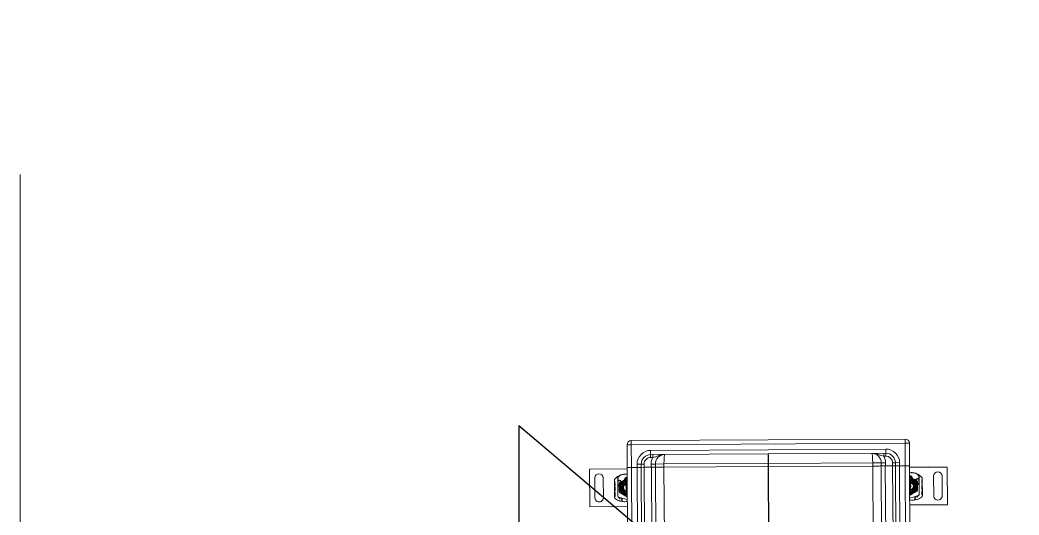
# Model space of a CAD drawing. Header units: millimetres. Extents: x -34838 to 729576, y -214038 to 121482.
# Drawn here: x 610180 to 611241, y -48853 to -48326 of the extents above; entities that cross this region are included whole.
import ezdxf
from ezdxf.enums import TextEntityAlignment as Align

# ---------------------------------------------------------------- set-up
doc = ezdxf.new("R2010")
doc.units = ezdxf.units.MM
doc.header["$MEASUREMENT"] = 0
doc.linetypes.add('ШТРИХОВА 1_2', pattern=[1300, 750, -550])
doc.linetypes.add('Штрихпунктирная', pattern=[1340.555525, 705.555534, -352.777767, 0, -282.222223])
for name, color, linetype, lineweight in [('Obrys', 7, 'Continuous', 18), ('S-Prof__Обладнання__Обладнання для водопостачання та каналізації', 130, 'Continuous', 5), ('А _ ОСІ КООРДИНАЦІЙНІ.3D_Ном._пера__105', 7, 'Continuous', 13), ('А _ ОСІ КООРДИНАЦІЙНІ.3D_Ном._пера__25', 7, 'Continuous', 0)]:
    doc.layers.add(name, color=color, linetype=linetype, lineweight=lineweight)
doc.layers.add('А _ ОСІ КООРДИНАЦІЙНІ.3D', color=7, linetype='Continuous')
doc.styles.add('СГЕНЕРИР_СТИЛЬ_1', font='Arial.ttf')

# ---------------------------------------------------------------- blocks, each defined once
blk = doc.blocks.new('Стандартный Маркер Сетки')
at = {"layer": 'А _ ОСІ КООРДИНАЦІЙНІ.3D_Ном._пера__105', "color": 7, "linetype": 'Штрихпунктирная', "lineweight": 13}
blk.add_line((500, 0), (18399.2, 0), dxfattribs=at)
at = {"layer": 'А _ ОСІ КООРДИНАЦІЙНІ.3D_Ном._пера__25', "color": 7, "lineweight": 0, "style": 'СГЕНЕРИР_СТИЛЬ_1'}
blk.add_attdef('AC_MarkerText_1', text='', height=700, rotation=90, dxfattribs=at).set_placement((19899.2, 40), align=Align.MIDDLE_CENTER)
blk = doc.blocks.new('AUDIT_I_200716151807-1040')
at = {"layer": 'Obrys'}
for centre, radius, start, end in [((1647.2, -11377.4), 5, 157.9445, 163.1163), ((1656.1, -11382.3), 5.55, 87.7076, 90), ((1656.1, -11382.3), 5.05, 87.7076, 90), ((1666.7, -11374.1), 0.3, 340.0686, 24.2911), ((1668, -11375.6), 1, 198.7302, 231.3988), ((2573.6, -11375.6), 1, 308.6012, 341.2698), ((2575, -11374.1), 0.3, 155.7089, 199.9314), ((2585.5, -11382.3), 5.55, 90, 92.2924), ((2585.5, -11382.3), 5.05, 90, 92.2924), ((2594.4, -11377.4), 5, 16.8837, 22.0555), ((1646.9, -11380.6), 0.5, 90, 118.955), ((1648.9, -11380.6), 0.5, 61.045, 90), ((2592.8, -11380.6), 0.5, 90, 118.955), ((2594.7, -11380.6), 0.5, 61.045, 90), ((1646.9, -11684.1), 0.5, 241.045, 270), ((1648.9, -11684.1), 0.5, 270, 298.955), ((2592.8, -11684.1), 0.5, 241.045, 270), ((2594.7, -11684.1), 0.5, 270, 298.955), ((1647.2, -11687.3), 5, 196.8837, 202.0555), ((1656.1, -11682.3), 5.05, 270, 272.2924), ((1656.1, -11682.3), 5.55, 270, 272.2924), ((1666.7, -11690.5), 0.3, 335.7089, 19.9314), ((1668, -11689.1), 1, 128.6012, 161.2698), ((2573.6, -11689.1), 1, 18.7302, 51.3988), ((2575, -11690.5), 0.3, 160.0686, 204.2911), ((2585.5, -11682.3), 5.05, 267.7076, 270), ((2585.5, -11682.3), 5.55, 267.7076, 270), ((2594.4, -11687.3), 5, 337.9445, 343.1163)]:
    blk.add_arc(centre, radius, start, end, dxfattribs=at)
for centre, major_axis, ratio, start_param, end_param in [((1660.9, -11378.7), (0.68, 1.13), 0.865496, 4.64047, 5.024928), ((1658.9, -11382.1), (-2.76, 2.81), 0.948675, 4.712185, 4.722398), ((1631.1, -11532.3), (10, 0), 0.026147, 1.570796, 3.141593), ((1631.1, -11532.3), (-10, 0), 0.026147, 0, 1.570796), ((2035.6, -11531.7), (4.5, -0.03), 0.08689, 4.747797, 6.283185), ((2035.6, -11533), (4.5, 0.03), 0.08689, 0, 1.535389), ((2206.6, -11531.7), (-4.5, -0.03), 0.08689, 0, 1.535389), ((2206.6, -11533), (-4.5, 0.03), 0.08689, 4.747797, 6.283185), ((2611.1, -11532.3), (-10, 0), 0.026147, 3.141593, 4.712389), ((2611.1, -11532.3), (-10, 0), 0.026147, 1.570796, 3.141593), ((2580.7, -11686), (0.68, 1.13), 0.865496, 1.498877, 1.883336), ((2582.8, -11682.6), (-2.76, 2.81), 0.948675, 1.570592, 1.580806)]:
    blk.add_ellipse(centre, major_axis=major_axis, ratio=ratio, start_param=start_param, end_param=end_param, dxfattribs=at)
at = {"layer": 'Obrys', "extrusion": (0, 0, -1)}
for centre, major_axis, ratio, start_param, end_param in [((2580.7, -11378.7), (-0.68, 1.13), 0.865496, 4.64047, 5.024928), ((2582.8, -11382.1), (2.76, 2.81), 0.948675, 4.712185, 4.722398), ((1658.9, -11682.6), (2.76, 2.81), 0.948675, 1.570592, 1.580806), ((1660.9, -11686), (-0.68, 1.13), 0.865496, 1.498877, 1.883336)]:
    blk.add_ellipse(centre, major_axis=major_axis, ratio=ratio, start_param=start_param, end_param=end_param, dxfattribs=at)
blk = doc.blocks.new('Трап широкий')
for p, q in [((445.8, 147.5), (446, 187.5)), ((446, 187.5), (486, 187.3)), ((476.5, 181.9), (455.5, 182)), ((486, 187.3), (485.8, 147.3)), ((455.5, 173), (476.5, 172.9)), ((455.6, 161), (473.8, 160.9)), ((456.6, 161), (456.6, 160.5)), ((456.6, 161), (456.6, 160.5)), ((458.7, 160.5), (456.6, 160.5)), ((457.5, 161), (457.5, 160.5)), ((457.5, 161), (457.5, 160.5)), ((457.6, 161), (457.6, 160.5)), ((457.8, 161), (457.8, 160.5)), ((458.7, 161), (458.7, 160.5)), ((460.8, 160.5), (458.7, 160.5)), ((459.6, 161), (459.6, 160.5)), ((459.9, 161), (459.9, 160.5)), ((459.9, 161), (459.9, 160.5)), ((459.9, 161), (459.9, 160.5)), ((460.9, 161), (460.8, 160.5)), ((460.9, 161), (460.8, 160.5)), ((462.6, 161), (462.6, 160.5)), ((466.7, 160.4), (462.6, 160.5)), ((463.5, 161), (463.5, 160.5)), ((465.9, 160.9), (465.9, 160.4)), ((466, 160.9), (466, 160.4)), ((466.7, 160.9), (466.7, 160.4)), ((466.7, 160.9), (466.7, 160.4)), ((466.7, 160.4), (466.7, 160.4)), ((468.4, 160.9), (468.4, 160.4)), ((472.9, 160.4), (468.4, 160.4)), ((469.3, 160.9), (469.3, 160.4)), ((472, 160.9), (472, 160.4)), ((472.9, 160.9), (472.9, 160.4)), ((487.3, 147.3), (0.8, 150)), ((453.1, 147.5), (454.8, 153.6)), ((454.8, 153.9), (455, 154.3)), ((455, 155.8), (455.2, 156.3)), ((455.6, 156.1), (455, 154.3)), ((456.6, 147.5), (461.2, 155.5)), ((466.6, 157.4), (457, 157.5)), ((457, 157.4), (466.6, 157.4)), ((461.2, 155.5), (470.5, 155.4)), ((461.3, 152.8), (465.6, 153)), ((465.7, 152.5), (461.3, 152.3)), ((465.9, 153), (468.4, 153)), ((468.4, 152.5), (465.9, 152.5)), ((466.6, 157.4), (467.2, 157.4)), ((472.6, 157.4), (466.6, 157.4)), ((467.2, 157.4), (472.1, 157.3)), ((468.4, 153), (468.5, 153)), ((468.4, 152.5), (468.5, 152.5)), ((468.9, 152.5), (469.5, 152.9)), ((469.5, 152.4), (468.9, 152.5)), ((469.2, 150.5), (473.6, 154.9)), ((470.1, 152.4), (469.5, 152.4)), ((470.5, 155.4), (475.1, 147.4)), ((473, 155), (470.8, 152.7)), ((472.1, 157.3), (474.7, 157.3)), ((477.8, 157.4), (472.6, 157.4)), ((473.1, 149.6), (475, 149.6)), ((475, 149.1), (473.1, 149.1)), ((0.8, 145.3), (487.3, 142.6)), ((487.3, 136.6), (0.8, 139.3)), ((469.7, 148.4), (462, 148.4)), ((487.3, 142.8), (487.3, 147.3)), ((511.3, 147.2), (487.3, 147.3)), ((487.3, 136.8), (487.3, 142.8)), ((487.3, 142.8), (511.3, 142.7)), ((509.7, -148.3), (511.3, 142.7)), ((511.3, 147.2), (511.3, 142.7)), ((515.8, 142.6), (511.3, 142.7)), ((515.8, 142.6), (514.2, -148.4)), ((0.7, 135), (487.2, 132.3)), ((0.7, 132.1), (487.2, 129.4)), ((487.3, 136.8), (487.2, 132.3)), ((490.7, 132.3), (487.2, 132.3)), ((487.2, 132.3), (487.2, 129.3)), ((487.2, 121.8), (487.2, 129.3)), ((487.2, 129.3), (490.7, 129.3)), ((487.3, 136.8), (490.8, 136.8)), ((490.8, 136.8), (490.7, 132.3)), ((490.7, 132.3), (490.7, 129.3)), ((487.2, 121.6), (0.7, 124.3)), ((0.7, 120), (487.2, 117.3)), ((487.2, 117.3), (487.2, 121.8)), ((490.7, 121.8), (487.2, 121.8)), ((487.2, 117.3), (490.7, 117.3)), ((490.7, 117.3), (490.6, 108.2)), ((490.7, 117.3), (490.7, 121.8)), ((500.7, 122.2), (497.7, 122.2)), ((497.7, 122.2), (497.7, 119.9)), ((500.7, 119.9), (497.7, 119.9)), ((499.3, -127.8), (500.7, 122.2)), ((505.2, 122.2), (500.7, 122.2)), ((505.2, 122.2), (503.8, -127.8)), ((0.6, 110.9), (487.1, 108.2)), ((486.5, -2.4), (487.1, 108.2)), ((487.1, 113.6), (487.1, 108.2)), ((487.1, 108.2), (490.6, 108.2)), ((490.6, 108.2), (490, -2.5)), ((486.5, -2.4), (85.3, -0.2)), ((85.3, -0.7), (486.5, -3)), ((486.5, -3), (485.9, -113.6)), ((486.5, -3), (486.5, -2.4)), ((486.5, -2.4), (490, -2.5)), ((490, -3), (486.5, -3)), ((489.4, -113.6), (490, -3)), ((490, -2.5), (490, -3)), ((485.9, -113.6), (-0.6, -110.9)), ((485.8, -119), (485.9, -113.6)), ((485.9, -113.6), (489.4, -113.6)), ((489.3, -122.7), (489.4, -113.6)), ((485.8, -122.7), (-0.7, -120)), ((-0.7, -124.3), (485.8, -127)), ((485.8, -122.7), (485.8, -127.2)), ((485.8, -122.7), (489.3, -122.7)), ((485.8, -127.2), (485.8, -134.7)), ((489.3, -127.2), (485.8, -127.2)), ((489.3, -122.7), (489.3, -127.2)), ((499.3, -125.5), (496.3, -125.5)), ((496.3, -127.8), (496.3, -125.5)), ((485.8, -134.8), (-0.7, -132.1)), ((485.7, -137.7), (-0.7, -135)), ((485.7, -137.7), (485.8, -134.7)), ((485.7, -137.7), (485.7, -142.2)), ((485.7, -137.7), (489.2, -137.7)), ((485.8, -134.7), (489.3, -134.7)), ((489.2, -137.7), (489.3, -134.7)), ((489.2, -137.7), (489.2, -142.2)), ((499.3, -127.8), (496.3, -127.8)), ((499.3, -127.8), (503.8, -127.8)), ((-0.8, -139.3), (485.7, -142)), ((485.7, -148), (-0.8, -145.3)), ((485.7, -142.2), (485.7, -148.2)), ((489.2, -142.2), (485.7, -142.2)), ((485.7, -152.7), (485.7, -148.2)), ((509.7, -148.3), (485.7, -148.2)), ((509.7, -148.3), (509.7, -152.8)), ((509.7, -148.3), (514.2, -148.4)), ((-0.8, -150), (485.7, -152.7)), ((444.2, -152.5), (443.9, -192.5)), ((451.4, -152.5), (453, -158.7)), ((453.1, -158.9), (453.3, -159.4)), ((454.9, -152.5), (459.5, -160.6)), ((459.5, -157.9), (463.9, -158.1)), ((463.9, -157.6), (459.6, -157.4)), ((468, -153.6), (460.3, -153.6)), ((466.7, -157.6), (464.1, -157.6)), ((464.1, -158.1), (466.7, -158.1)), ((466.7, -157.6), (466.7, -157.6)), ((466.7, -158.1), (466.8, -158.1)), ((467.8, -157.6), (467.2, -157.6)), ((467.2, -157.6), (467.8, -158.1)), ((467.5, -155.7), (471.9, -160.1)), ((468.3, -157.6), (467.8, -157.6)), ((468.7, -160.6), (473.4, -152.6)), ((471.3, -160.2), (469, -157.9)), ((473.3, -154.4), (471.4, -154.4)), ((471.4, -154.9), (473.3, -154.9)), ((483.9, -192.7), (484.2, -152.7)), ((485.7, -152.7), (509.7, -152.8)), ((453.8, -161.1), (453.3, -159.4)), ((453.3, -160.8), (453.5, -161.3)), ((453.8, -166), (472, -166.2)), ((454.8, -166), (454.8, -165.5)), ((456.9, -165.5), (454.8, -165.5)), ((454.8, -166), (454.8, -165.5)), ((464.8, -162.6), (455.2, -162.5)), ((455.3, -162.5), (464.8, -162.5)), ((455.7, -166), (455.7, -165.5)), ((455.7, -166), (455.7, -165.5)), ((455.8, -166), (455.8, -165.5)), ((456, -166), (456, -165.5)), ((456.9, -166), (456.9, -165.5)), ((459, -165.6), (456.9, -165.5)), ((457.8, -166.1), (457.8, -165.6)), ((458.1, -166.1), (458.1, -165.6)), ((458.1, -166.1), (458.1, -165.6)), ((458.1, -166.1), (458.1, -165.6)), ((459, -166.1), (459, -165.6)), ((459, -166.1), (459, -165.6)), ((459.5, -160.6), (468.7, -160.6)), ((464.9, -165.6), (460.8, -165.6)), ((460.8, -166.1), (460.8, -165.6)), ((461.7, -166.1), (461.7, -165.6)), ((464.1, -166.1), (464.1, -165.6)), ((464.2, -166.1), (464.2, -165.6)), ((464.8, -162.5), (465.5, -162.5)), ((470.8, -162.7), (464.8, -162.6)), ((464.9, -165.6), (464.9, -165.6)), ((464.9, -166.1), (464.9, -165.6)), ((464.9, -166.1), (464.9, -165.6)), ((465.5, -162.5), (470.3, -162.6)), ((466.5, -166.1), (466.6, -165.6)), ((471.1, -165.7), (466.6, -165.6)), ((467.5, -166.1), (467.5, -165.6)), ((470.1, -166.2), (470.2, -165.7)), ((470.3, -162.6), (472.9, -162.6)), ((476, -162.7), (470.8, -162.7)), ((471.1, -166.2), (471.1, -165.7)), ((453.5, -178), (474.5, -178.1)), ((474.5, -187.1), (453.5, -187)), ((443.9, -192.5), (483.9, -192.7))]:
    blk.add_line(p, q)
for centre, major_axis, ratio, start_param, end_param in [((455.5, 177.5), (3.19, -3.18), 1, 2.349024, 5.490617), ((476.5, 177.4), (3.19, -3.18), 1, 5.490617, 8.632209), ((474, 147.4), (16.9, -16.8), 1, 3.364274, 3.578007), ((455.6, 159), (1.42, -1.41), 1, 2.351862, 3.364274), ((473.8, 158.9), (1.41, 1.42), 1, 0.082065, 0.781066), ((466, 149.8), (9.92, -9.88), 1, 1.105193, 1.652861), ((472.9, 150), (15.6, -15.5), 1, 3.818069, 4.04133), ((452, 152.3), (0.708, -0.706), 1, 1.894335, 3.818069), ((453.3, 154.9), (1.24, -1.24), 1, 3.578007, 7.543057), ((453.3, 154.9), (1.38, -1.38), 1, 5.035928, 6.164335), ((474, 147.4), (14.8, 14.8), 0.999986, 1.915245, 1.94575), ((453.2, 154.9), (1.34, 1.34), 1, -1.119472, -0.444701), ((457, 155.4), (1.49, -1.48), 1, 2.351862, 3.486046), ((457, 155.4), (1.41, 1.42), 1, 0.778228, 1.925065), ((457.5, 155.4), (1.42, -1.41), 1, 2.349024, 3.592917), ((465.8, 147.4), (5.52, -5.51), 1, 0.778228, 3.91982), ((465.8, 147.4), (5.42, -5.4), 1, 0.778228, 3.91982), ((465.8, 147.4), (4.91, -4.9), 1, 0.778228, 3.91982), ((461.3, 151.3), (1.06, 1.06), 1, 0.818238, 2.616049), ((465.8, 147.4), (4.24, 4.25), 1, -0.792569, 2.349024), ((461.3, 151.3), (0.708, -0.706), 1, 2.389035, 4.187368), ((465.8, 147.4), (3.53, 3.54), 1, -0.792569, 2.349024), ((465.8, 147.4), (3.54, -3.53), 1, 0.979586, 3.718463), ((465.8, 147.4), (2.96, 2.97), 1, -0.792569, 2.349024), ((465.8, 147.4), (2.82, 2.83), 1, -0.539888, 2.096344), ((465.8, 147.4), (1.06, 1.06), 1, -0.792569, 2.349024), ((465.8, 147.4), (0.992, -0.988), 1, 0.778228, 3.91982), ((465.8, 147.4), (3.57, 3.58), 1, 0.047715, 0.778228), ((466.6, 154.5), (2.05, -2.05), 1, 0.942386, 2.349024), ((466.5, 154.4), (2.12, 2.12), 1, -0.625573, 0.781066), ((472.4, 147.3), (3.19, -3.18), 1, 3.392651, 3.89959), ((461.6, 153.6), (5.67, -5.65), 1, 0.251059, 0.945224), ((472.4, 147.3), (3.19, -3.18), 0.999998, 3.13764, 3.392652), ((465.8, 147.4), (3.58, -3.57), 1, 0.778228, 1.618511), ((461.6, 153.7), (5.58, 5.6), 1, -0.879565, -0.62841), ((470.1, 153.4), (0.706, 0.708), 1, 3.91982, 4.705598), ((474, 147.4), (2.12, 2.12), 1, -0.792569, 2.349024), ((474, 147.4), (1.76, 1.77), 1, -0.792569, 2.349024), ((474, 147.4), (1.42, -1.41), 1, 2.854385, 3.91982), ((472.1, 156), (0.972, -0.969), 1, 6.276395, 8.632209), ((472.5, 155.9), (1.06, -1.06), 1, 6.279233, 8.635047), ((474.7, 152.3), (3.53, 3.54), 1, -0.407628, 0.778228), ((474, 147.4), (1.42, -1.41), 1, 0.778228, 1.843663), ((465.1, 149.4), (10.6, 10.6), 1, -0.817806, -0.465603), ((474.1, 149.2), (4.24, 4.25), 1, -1.096077, -0.817806), ((465.8, 147.4), (3.54, -3.53), 1, 3.718463, 3.91982), ((465.8, 147.4), (3.53, 3.54), 1, -0.792569, -0.591211), ((511.3, 142.7), (3.19, -3.18), 1, 0.778228, 2.349024), ((490.7, 122.3), (7.06, 7.08), 1, -0.792569, 0.778228), ((490.7, 122.3), (4.96, -4.94), 1, 0.778228, 2.349024), ((490.7, 122.3), (10.2, 10.3), 1, -0.792569, 0.778228), ((490.6, 107.3), (10.2, 10.3), 1, 0.274426, 0.778228), ((490.6, 107.3), (7.06, 7.08), 1, -0.792569, 0.778228), ((490.6, 107.3), (10, -0.06), 0.087156, 0, 1.570796), ((489.4, -112.7), (7.08, -7.06), 1, 5.490617, 7.061413), ((489.4, -112.7), (10, -0.06), 0.087156, -1.570796, 0), ((489.4, -112.7), (10.3, -10.2), 1, 5.490617, 5.994419), ((489.3, -127.7), (10.3, -10.2), 1, 5.490617, 7.061413), ((489.3, -127.7), (7.08, -7.06), 1, 5.490617, 7.061413), ((489.3, -127.7), (4.94, 4.96), 1, 3.91982, 5.490617), ((509.7, -148.3), (3.19, -3.18), 1, 5.490617, 7.061413), ((471.2, -155.3), (15.5, 15.6), 1, 2.227514, 2.450775), ((450.3, -157.3), (0.706, 0.708), 1, 2.450775, 4.374509), ((451.5, -159.9), (1.24, 1.24), 1, -1.274213, 2.690837), ((451.6, -160), (1.38, -1.38), 1, 1.675306, 2.803713), ((464.2, -152.6), (5.52, -5.51), 1, 3.91982, 7.061413), ((464.2, -152.6), (5.42, -5.4), 1, 3.91982, 7.061413), ((464.2, -152.6), (4.91, -4.9), 1, 3.91982, 7.061413), ((459.6, -156.4), (1.06, -1.06), 1, 3.652796, 5.450606), ((464.2, -152.6), (4.25, -4.24), 1, 3.91982, 7.061413), ((459.6, -156.4), (0.708, -0.706), 1, 3.652273, 5.450606), ((464.2, -152.6), (3.54, -3.53), 1, 3.91982, 7.061413), ((464.2, -152.6), (3.54, -3.53), 1, 3.91982, 4.121178), ((464.2, -152.6), (3.54, -3.53), 1, 4.121178, 6.860055), ((464.2, -152.6), (2.96, 2.97), 1, 2.349024, 5.490617), ((464.2, -152.6), (2.83, -2.82), 1, 4.172501, 6.808733), ((464.2, -152.6), (1.06, -1.06), 1, 3.91982, 7.061413), ((464.2, -152.6), (0.988, 0.992), 1, 2.349024, 5.490617), ((464.2, -152.6), (3.58, -3.57), 1, 5.490617, 6.22113), ((470.7, -152.5), (3.19, -3.18), 1, 3.940051, 4.44699), ((459.9, -158.7), (5.65, 5.67), 1, -0.959565, -0.265399), ((470.7, -152.5), (3.18, 3.19), 1, 2.876193, 3.131205), ((464.2, -152.6), (3.57, 3.58), 1, 4.650334, 5.490617), ((459.9, -158.8), (5.6, -5.58), 1, 0.61407, 0.865224), ((468.3, -158.6), (0.708, -0.706), 1, 1.563246, 2.349024), ((464.2, -152.6), (3.54, -3.53), 1, 0.57687, 0.778228), ((472.4, -152.6), (2.12, -2.12), 1, 3.91982, 7.061413), ((472.4, -152.6), (1.77, -1.76), 1, 3.91982, 7.061413), ((472.4, -152.6), (1.41, 1.42), 1, 2.349024, 3.41446), ((472.4, -152.6), (1.41, 1.42), 1, 4.425181, 5.490617), ((463.4, -154.6), (10.6, -10.6), 1, 0.451263, 0.803465), ((472.4, -154.4), (4.25, -4.24), 1, 0.803465, 1.081736), ((472.4, -152.6), (16.8, 16.9), 1, 2.690837, 2.90457), ((453.8, -164), (1.41, 1.42), 1, 2.90457, 3.916982), ((472.4, -152.6), (14.8, 14.8), 0.99998, 2.752286, 2.782792), ((451.5, -160), (1.34, 1.34), 1, -1.140437, -0.465665), ((455.3, -160.4), (1.48, 1.49), 1, 2.782799, 3.916982), ((455.3, -160.5), (1.41, 1.42), 1, 2.772983, 3.91982), ((455.7, -160.5), (1.42, -1.41), 1, 4.246724, 5.490617), ((464.8, -159.6), (2.05, -2.05), 1, 5.490617, 6.897255), ((464.8, -159.6), (2.12, -2.12), 1, 5.487779, 6.894417), ((470.3, -161.2), (0.969, 0.972), 1, 3.919821, 6.275635), ((470.8, -161.2), (1.06, -1.06), 1, 5.487779, 7.843594), ((472, -164.2), (1.41, 1.42), 1, 3.916982, 4.615984), ((473, -157.6), (3.54, -3.53), 1, 5.490617, 6.676473), ((464.4, -154.9), (9.88, 9.92), 1, 4.615984, 5.163652), ((453.5, -182.5), (3.19, -3.18), 1, 2.349024, 5.490617), ((474.5, -182.6), (3.19, -3.18), 1, 5.490617, 8.632209)]:
    blk.add_ellipse(centre, major_axis=major_axis, ratio=ratio, start_param=start_param, end_param=end_param)
for points, knots in [([(451, 152.4), (451, 152.4), (451, 152.4), (451, 152.6), (451.1, 152.7), (451.4, 152.8)], [-0.05151133, -0.05151133, -0.05151133, -0.05151133, -0.05126221, -0.05126221, -0.00001736, -0.00001736, -0.00001736, -0.00001736]), ([(452.4, 153.2), (452.5, 153.1), (452.6, 153.1), (453, 153), (453.2, 153), (453.5, 153), (453.7, 153), (453.9, 153.1), (454, 153.1), (454.3, 153.2), (454.4, 153.3), (454.5, 153.4)], [-1.7533506, -1.7533506, -1.7533506, -1.7533506, -1.6908696, -1.6908696, -1.5574964, -1.5574964, -1.4465152, -1.4465152, -1.3614211, -1.3614211, -1.2086509, -1.2086509, -1.2086509, -1.2086509]), ([(453.7, 155.5), (453.7, 155.5), (453.7, 155.5), (453.8, 155.5), (453.9, 155.6), (454.1, 155.6), (454.2, 155.6), (454.4, 155.7), (454.5, 155.7), (454.7, 155.7), (454.7, 155.7), (454.8, 155.7), (454.8, 155.7), (454.8, 155.7)], [-0.0004584, -0.0004584, -0.0004584, -0.0004584, 0, 0, 0.0291314, 0.0291314, 0.0589228, 0.0589228, 0.0992017, 0.0992017, 0.136201, 0.136201, 0.171809, 0.171809, 0.171809, 0.171809]), ([(454.8, 153.6), (454.8, 153.6), (454.8, 153.6), (454.8, 153.7), (454.8, 153.7), (454.8, 153.8)], [-0.08491287, -0.08491287, -0.08491287, -0.08491287, -0.08476972, -0.08476972, 0, 0, 0, 0]), ([(458, 147.5), (458, 148.1), (458.1, 148.6), (458.3, 149.2), (458.7, 150.2), (459.3, 151.1), (460.2, 151.7)], [95.8185759, 95.8185759, 95.8185759, 95.8185759, 96.1545619, 96.1545619, 96.1545619, 96.7427307, 96.7427307, 96.7427307, 96.7427307]), ([(458.6, 147.5), (458.6, 148), (458.7, 148.5), (459, 149), (459.2, 149.5), (459.6, 150.1), (460.1, 150.5)], [0.5953414, 0.5953414, 0.5953414, 0.5953414, 0.7545984, 0.7545984, 0.7545984, 0.9423626, 0.9423626, 0.9423626, 0.9423626]), ([(460.1, 150.5), (460.1, 150.5), (460.1, 150.5), (460, 150.7), (460.1, 150.9), (460.2, 151.3), (460.2, 151.5), (460.4, 151.7), (460.4, 151.7), (460.4, 151.8)], [0, 0, 0, 0, 0.0055623, 0.0055623, 0.0740936, 0.0740936, 0.1354374, 0.1354374, 0.1481916, 0.1481916, 0.1481916, 0.1481916]), ([(460.4, 150.4), (460.3, 150.4), (460.3, 150.4), (460.2, 150.4), (460.1, 150.5), (460.1, 150.5)], [0.00004811, 0.00004811, 0.00004811, 0.00004811, 0.0187128, 0.0187128, 0.03730006, 0.03730006, 0.03730006, 0.03730006]), ([(460.5, 151.9), (460.5, 151.9), (460.4, 151.9), (460.3, 151.8), (460.2, 151.7), (460.2, 151.7)], [-0.04454091, -0.04454091, -0.04454091, -0.04454091, -0.02228535, -0.02228535, -0.00002713, -0.00002713, -0.00002713, -0.00002713]), ([(460.3, 151.1), (460.3, 150.9), (460.3, 150.8), (460.4, 150.6), (460.4, 150.5), (460.4, 150.4)], [0, 0, 0, 0, 0.03525254, 0.03525254, 0.07338193, 0.07338193, 0.07338193, 0.07338193]), ([(460.5, 150.5), (460.5, 150.6), (460.4, 150.7), (460.4, 150.9), (460.4, 151), (460.3, 151)], [0.00007426, 0.00007426, 0.00007426, 0.00007426, 0.03418726, 0.03418726, 0.06833615, 0.06833615, 0.06833615, 0.06833615]), ([(468.5, 153), (468.6, 153), (468.7, 153), (468.9, 153), (469, 153), (469.1, 152.9), (469.3, 152.9), (469.4, 152.9), (469.4, 152.9), (469.5, 152.9), (469.5, 152.9), (469.5, 152.9)], [-0.7393749, -0.7393749, -0.7393749, -0.7393749, -0.7082852, -0.7082852, -0.6895882, -0.6708911, -0.6708911, -0.6337981, -0.6337981, -0.6153592, -0.5969202, -0.5969202, -0.5969202, -0.5969202]), ([(468.9, 152.5), (468.9, 152.5), (468.9, 152.5), (468.9, 152.5), (468.9, 152.5), (468.8, 152.5), (468.8, 152.5), (468.7, 152.5), (468.6, 152.5), (468.6, 152.5), (468.5, 152.5), (468.5, 152.5)], [0.5969202, 0.5969202, 0.5969202, 0.5969202, 0.6153592, 0.6337981, 0.6337981, 0.6708911, 0.6708911, 0.6895882, 0.7082852, 0.7082852, 0.7393749, 0.7393749, 0.7393749, 0.7393749]), ([(479.5, 153.7), (479.6, 153.3), (479.7, 152.8), (479.8, 152.4), (479.9, 151.9), (480, 151.5), (480, 151), (480, 150.8), (480.1, 150.6), (480.1, 150.3), (480.1, 149.9), (480.1, 149.4), (480.1, 149)], [0.7738005, 0.7738005, 0.7738005, 0.7738005, 0.907672, 0.907672, 0.907672, 1.0415435, 1.0415435, 1.0415435, 1.1084793, 1.1084793, 1.1084793, 1.2423508, 1.2423508, 1.2423508, 1.2423508]), ([(487.1, 113.1), (487.1, 113.7), (487.1, 114.2), (487.2, 115.5), (487.2, 116.2), (487.2, 117.1), (487.2, 117.3), (487.2, 117.3)], [0.3625114, 0.3625114, 0.3625114, 0.3625114, 0.5, 0.5, 0.75, 0.75, 1, 1, 1, 1]), ([(497.7, 119.9), (497.9, 119.1), (498.1, 118.1), (498.7, 116.2), (499, 115.3), (499.4, 114.2), (499.7, 113.2), (500, 112.1), (500.4, 110.3), (500.4, 109.7), (500.5, 108.8), (500.6, 108.5), (500.6, 107.9), (500.6, 107.5), (500.6, 107.2)], [0, 0, 0, 0, 0.382561, 0.382561, 0.756879, 0.756879, 0.756879, 1.135319, 1.135319, 1.324539, 1.324539, 1.419149, 1.419149, 1.513759, 1.513759, 1.513759, 1.513759]), ([(496.3, -125.5), (496.5, -124.6), (496.8, -123.6), (497.4, -121.8), (497.7, -120.8), (498.1, -119.8), (498.4, -118.7), (498.7, -117.6), (499.1, -115.9), (499.2, -115.3), (499.3, -114.3), (499.3, -114), (499.4, -113.4), (499.4, -113.1), (499.4, -112.8)], [0, 0, 0, 0, 0.382561, 0.382561, 0.756879, 0.756879, 0.756879, 1.135319, 1.135319, 1.324539, 1.324539, 1.419149, 1.419149, 1.513759, 1.513759, 1.513759, 1.513759]), ([(485.8, -122.7), (485.8, -122.7), (485.8, -122.5), (485.8, -121.6), (485.8, -120.9), (485.9, -119.6), (485.9, -119.1), (485.9, -118.5)], [0, 0, 0, 0, 0.25, 0.25, 0.5, 0.5, 0.6374743, 0.6374743, 0.6374743, 0.6374743]), ([(449.3, -157.4), (449.3, -157.4), (449.3, -157.4), (449.3, -157.5), (449.4, -157.7), (449.6, -157.8)], [-0.05151133, -0.05151133, -0.05151133, -0.05151133, -0.05126221, -0.05126221, -0.00001736, -0.00001736, -0.00001736, -0.00001736]), ([(450.7, -158.2), (450.8, -158.2), (450.9, -158.1), (451.2, -158), (451.4, -158), (451.8, -158), (451.9, -158), (452.2, -158.1), (452.3, -158.1), (452.5, -158.3), (452.7, -158.3), (452.8, -158.4)], [-1.7533506, -1.7533506, -1.7533506, -1.7533506, -1.6908696, -1.6908696, -1.5574964, -1.5574964, -1.4465152, -1.4465152, -1.3614211, -1.3614211, -1.2086509, -1.2086509, -1.2086509, -1.2086509]), ([(453, -158.7), (453, -158.7), (453, -158.7), (453.1, -158.7), (453.1, -158.8), (453.1, -158.8)], [-0.08491287, -0.08491287, -0.08491287, -0.08491287, -0.08476972, -0.08476972, 0, 0, 0, 0]), ([(456.4, -152.5), (456.4, -153.1), (456.5, -153.7), (456.6, -154.3), (457, -155.3), (457.6, -156.1), (458.4, -156.8)], [95.8185759, 95.8185759, 95.8185759, 95.8185759, 96.1545619, 96.1545619, 96.1545619, 96.7427307, 96.7427307, 96.7427307, 96.7427307]), ([(456.9, -152.5), (456.9, -153.1), (457.1, -153.6), (457.3, -154.1), (457.5, -154.6), (457.9, -155.1), (458.4, -155.6)], [0.5953414, 0.5953414, 0.5953414, 0.5953414, 0.7545984, 0.7545984, 0.7545984, 0.9423626, 0.9423626, 0.9423626, 0.9423626]), ([(458.4, -155.6), (458.4, -155.6), (458.4, -155.6), (458.3, -155.8), (458.4, -156), (458.5, -156.4), (458.5, -156.6), (458.7, -156.8), (458.7, -156.8), (458.7, -156.9)], [0, 0, 0, 0, 0.0055623, 0.0055623, 0.0740936, 0.0740936, 0.1354374, 0.1354374, 0.1481916, 0.1481916, 0.1481916, 0.1481916]), ([(458.7, -155.5), (458.6, -155.5), (458.6, -155.5), (458.5, -155.5), (458.4, -155.5), (458.4, -155.6)], [0.00004811, 0.00004811, 0.00004811, 0.00004811, 0.0187128, 0.0187128, 0.03730006, 0.03730006, 0.03730006, 0.03730006]), ([(458.8, -157), (458.7, -157), (458.7, -156.9), (458.6, -156.9), (458.5, -156.8), (458.4, -156.8)], [-0.04454091, -0.04454091, -0.04454091, -0.04454091, -0.02228535, -0.02228535, -0.00002713, -0.00002713, -0.00002713, -0.00002713]), ([(458.6, -156.2), (458.6, -156), (458.6, -155.9), (458.7, -155.7), (458.7, -155.6), (458.7, -155.5)], [0, 0, 0, 0, 0.03525254, 0.03525254, 0.07338193, 0.07338193, 0.07338193, 0.07338193]), ([(458.8, -155.6), (458.8, -155.7), (458.7, -155.8), (458.7, -156), (458.7, -156), (458.6, -156.1)], [0.00007426, 0.00007426, 0.00007426, 0.00007426, 0.03418726, 0.03418726, 0.06833615, 0.06833615, 0.06833615, 0.06833615]), ([(467.2, -157.6), (467.2, -157.6), (467.2, -157.6), (467.2, -157.6), (467.2, -157.6), (467.1, -157.6), (467, -157.6), (467, -157.6), (466.9, -157.6), (466.8, -157.6), (466.8, -157.6), (466.7, -157.6)], [0.5969202, 0.5969202, 0.5969202, 0.5969202, 0.6153592, 0.6337981, 0.6337981, 0.6708911, 0.6708911, 0.6895882, 0.7082852, 0.7082852, 0.7393749, 0.7393749, 0.7393749, 0.7393749]), ([(466.8, -158.1), (466.9, -158.1), (467, -158.1), (467.2, -158.1), (467.3, -158.1), (467.4, -158.1), (467.5, -158.1), (467.6, -158.1), (467.7, -158.1), (467.8, -158.1), (467.8, -158.1), (467.8, -158.1)], [-0.7393749, -0.7393749, -0.7393749, -0.7393749, -0.7082852, -0.7082852, -0.6895882, -0.6708911, -0.6708911, -0.6337981, -0.6337981, -0.6153592, -0.5969202, -0.5969202, -0.5969202, -0.5969202]), ([(477.7, -159.1), (477.9, -158.6), (478, -158.1), (478.1, -157.7), (478.2, -157.2), (478.3, -156.8), (478.3, -156.3), (478.3, -156.1), (478.4, -155.9), (478.4, -155.7), (478.4, -155.2), (478.4, -154.7), (478.4, -154.3)], [0.7738005, 0.7738005, 0.7738005, 0.7738005, 0.907672, 0.907672, 0.907672, 1.0415435, 1.0415435, 1.0415435, 1.1084793, 1.1084793, 1.1084793, 1.2423508, 1.2423508, 1.2423508, 1.2423508]), ([(451.9, -160.5), (451.9, -160.5), (451.9, -160.5), (452, -160.6), (452.1, -160.6), (452.3, -160.6), (452.4, -160.6), (452.6, -160.7), (452.7, -160.7), (452.9, -160.7), (453, -160.7), (453.1, -160.7), (453.1, -160.7), (453.1, -160.7)], [-0.0004584, -0.0004584, -0.0004584, -0.0004584, 0, 0, 0.0291314, 0.0291314, 0.0589228, 0.0589228, 0.0992017, 0.0992017, 0.136201, 0.136201, 0.171809, 0.171809, 0.171809, 0.171809])]:
    blk.add_open_spline(points, degree=3, knots=knots)
for points in [[(451.4, 152.8), (451.4, 152.8), (451.4, 152.8), (451.4, 152.8)], [(454.5, 153.4), (454.5, 153.4), (454.5, 153.4), (454.5, 153.4)], [(454.8, 153.8), (454.8, 153.8), (454.8, 153.9), (454.8, 153.9)], [(454.8, 153.6), (454.8, 153.6), (454.8, 153.6), (454.8, 153.7)], [(460.1, 150.5), (459.2, 149.7), (458.7, 148.6), (458.6, 147.5)], [(460.4, 150.4), (459.6, 149.6), (459.2, 148.5), (459.2, 147.5)], [(460, 152), (459.7, 151.5), (459.8, 150.9), (460.1, 150.5)], [(460.3, 151.1), (460.3, 151.1), (460.3, 151.1), (460.3, 151.1)], [(460.3, 151), (460.3, 151.1), (460.3, 151.1), (460.3, 151.1)], [(460.5, 150.5), (460.5, 150.4), (460.4, 150.4), (460.4, 150.4)], [(460.4, 150.4), (460.4, 150.4), (460.4, 150.4), (460.4, 150.4)], [(460.4, 150.4), (460.4, 150.4), (460.4, 150.4), (460.4, 150.4)], [(449.6, -157.8), (449.6, -157.8), (449.6, -157.8), (449.6, -157.8)], [(452.8, -158.4), (452.8, -158.4), (452.8, -158.4), (452.8, -158.4)], [(453, -158.7), (453, -158.7), (453, -158.7), (453, -158.7)], [(453.1, -158.8), (453.1, -158.9), (453.1, -158.9), (453.1, -158.9)], [(458.4, -155.6), (457.5, -154.8), (457, -153.7), (456.9, -152.5)], [(458.7, -155.5), (457.9, -154.7), (457.5, -153.6), (457.5, -152.5)], [(458.3, -157.1), (458, -156.6), (458.1, -156), (458.4, -155.6)], [(458.6, -156.1), (458.6, -156.1), (458.6, -156.2), (458.6, -156.2)], [(458.6, -156.2), (458.6, -156.2), (458.6, -156.2), (458.6, -156.2)], [(458.7, -155.5), (458.7, -155.5), (458.7, -155.5), (458.7, -155.5)], [(458.7, -155.5), (458.7, -155.5), (458.7, -155.5), (458.7, -155.5)], [(458.8, -155.6), (458.8, -155.5), (458.7, -155.5), (458.7, -155.5)]]:
    blk.add_open_spline(points, degree=3)
for points, weights in [([(461, 155.9), (458.5, 151.7), (456, 147.5)], [1, 1.15470053838, 1]), ([(470.8, 155.9), (465.9, 155.9), (461, 155.9)], [1, 1.15470053838, 1]), ([(475.6, 147.4), (473.2, 151.6), (470.8, 155.9)], [1, 1.15470053838, 1]), ([(462, 148.4), (461.5, 148.4), (460.9, 148.4)], [1, 1.01641431551, 1.01967201941]), ([(470.7, 148.4), (470.2, 148.4), (469.7, 148.4)], [1.01967201941, 1.01641431551, 1]), ([(459.2, -161), (456.8, -156.8), (454.3, -152.5)], [1, 1.15470053838, 1]), ([(460.3, -153.6), (459.8, -153.6), (459.3, -153.5)], [1, 1.01641431551, 1.01967201941]), ([(469.1, -153.6), (468.5, -153.6), (468, -153.6)], [1.01967201941, 1.01641431551, 1]), ([(474, -152.6), (471.5, -156.9), (469, -161.1)], [1, 1.15470053838, 1]), ([(469, -161.1), (464.1, -161.1), (459.2, -161)], [1, 1.15470053838, 1])]:
    blk.add_rational_spline(points, weights, degree=2)
at = {"rotation": 179.6823108180857}
blk.add_blockref('AUDIT_I_200716151807-1040', (2057.1, -11543.9), dxfattribs=at)

msp = doc.modelspace()

# ---------------------------------------------------------------- linework, layer by layer
at = {"color": 3, "linetype": 'ШТРИХОВА 1_2'}
for p, q in [((612010, -48757.5), (610710, -48757.5)), ((610710, -48757.5), (610710, -49857.5)), ((610710, -48757.5), (612010, -49857.5))]:
    msp.add_line(p, q, dxfattribs=at)

# ---------------------------------------------------------------- block references
at = {"layer": 'S-Prof__Обладнання__Обладнання для водопостачання та каналізації', "xscale": -1, "rotation": 269.9999999999982}
msp.add_blockref('Трап широкий', (610977.8, -49287.7), dxfattribs=at)
at = {"layer": 'А _ ОСІ КООРДИНАЦІЙНІ.3D', "color": 7, "linetype": 'Continuous', "lineweight": 60, "zscale": 1000, "rotation": 270}
msp.add_blockref('Стандартный Маркер Сетки', (610180, -41287.4), dxfattribs=at)

doc.saveas('drawing.dxf')
